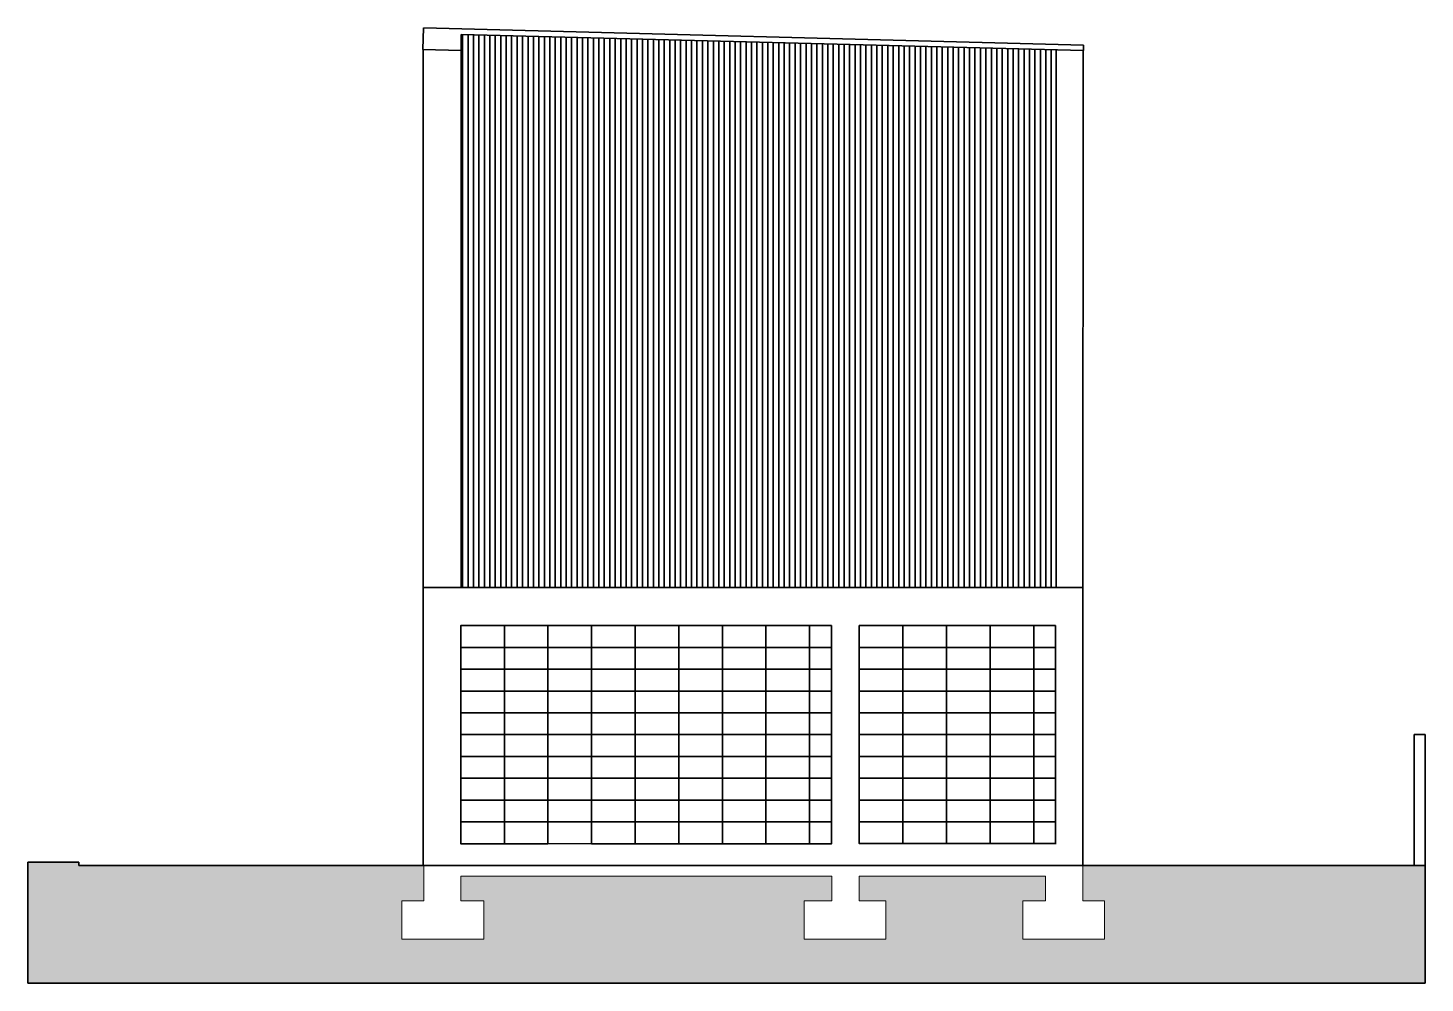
# Model space of a CAD drawing. Header units: inches. Extents: x 278 to 13058, y 15 to 10330.
# Drawn here: x 10078 to 11360, y 4153 to 5029 of the extents above; entities that cross this region are included whole.
import ezdxf

# ---------------------------------------------------------------- set-up
doc = ezdxf.new("R2010")
doc.units = ezdxf.units.IN
doc.header["$MEASUREMENT"] = 0
for name, color, linetype, lineweight in [('A-ANNO-SYMB', 3, 'Continuous', 18), ('A-ELEV-MBE1', 7, 'Continuous', 35), ('A-SECT-MCUT', 7, 'Continuous', 35), ('A-SECT-PATT', 8, 'Continuous', 18), ('A-WALL-FULL', 7, 'Continuous', 35)]:
    doc.layers.add(name, color=color, linetype=linetype, lineweight=lineweight)

msp = doc.modelspace()

# ---------------------------------------------------------------- hatches: boundary and pattern name
at = {"layer": 'A-SECT-PATT'}
h = msp.add_hatch(dxfattribs=at)
h.set_pattern_fill('DOTS', color=256, scale=100, angle=90, style=0)
h.set_pattern_definition([(360, (8796.695, 5400.056), (3.125, 6.25), [0, -6.25])])
h.paths.add_polyline_path([(10496.317, 4228.616), (10475.222, 4228.616), (10475.222, 4251.154), (10815.77, 4251.116), (10815.77, 4228.616), (10811.196, 4228.616), (10790.261, 4228.616), (10790.261, 4193.616), (10865.261, 4193.616), (10865.261, 4228.616), (10845.345, 4228.616), (10840.77, 4228.616), (10840.77, 4251.116), (11011.621, 4251.116), (11011.621, 4236.116), (11011.621, 4228.616), (10990.687, 4228.616), (10990.687, 4193.616), (11065.687, 4193.616), (11065.687, 4228.616), (11045.77, 4228.616), (11045.77, 4243.616), (11045.77, 4261.116), (11359.77, 4261.116), (11359.77, 4153.207), (10078.233, 4153.207), (10078.233, 4264.049), (10124.999, 4264.049), (10124.999, 4261.116), (10441.233, 4261.116), (10441.233, 4236.116), (10441.233, 4228.616), (10421.317, 4228.616), (10421.317, 4193.616), (10496.317, 4193.616)])
at = {"layer": 'A-WALL-FULL'}
h = msp.add_hatch(dxfattribs=at)
h.set_pattern_fill('ANSI31', color=256, scale=40, angle=45)
h.set_pattern_definition([(90, (19041.936, 4508.5135), (-5, 9e-16), [])])
h.paths.add_polyline_path([(10475.77, 4516.049), (11021.381, 4516.049), (11021.381, 5009.135), (10475.77, 5023.343), (10475.77, 5008.658)])

# ---------------------------------------------------------------- linework, layer by layer
at = {"layer": 'A-ANNO-SYMB', "ltscale": 0.003}
for p, q in [((10441.233, 4261.116), (10441.233, 4236.116)), ((11045.77, 4261.116), (11045.77, 4236.116)), ((10441.233, 4243.616), (10441.233, 4228.616)), ((10475.192, 4251.154), (10815.77, 4251.116)), ((10475.222, 4251.154), (10475.222, 4228.616)), ((10815.77, 4251.116), (10815.77, 4228.616)), ((10840.77, 4251.116), (11011.621, 4251.116)), ((10840.77, 4251.116), (10840.77, 4228.616)), ((11011.621, 4251.116), (11011.621, 4236.116)), ((11011.621, 4243.616), (11011.621, 4228.616)), ((11045.77, 4243.616), (11045.77, 4228.616)), ((10421.317, 4228.616), (10421.317, 4193.616)), ((10441.233, 4228.616), (10421.317, 4228.616)), ((10496.317, 4228.616), (10475.222, 4228.616)), ((10496.317, 4228.616), (10496.317, 4193.616)), ((10790.261, 4228.616), (10790.261, 4193.616)), ((10790.261, 4228.616), (10811.196, 4228.616)), ((10811.196, 4228.616), (10815.77, 4228.616)), ((10840.77, 4228.616), (10845.345, 4228.616)), ((10845.345, 4228.616), (10865.261, 4228.616)), ((10865.261, 4228.616), (10865.261, 4193.616)), ((10990.687, 4228.616), (10990.687, 4193.616)), ((10990.687, 4228.616), (11011.621, 4228.616)), ((11045.77, 4228.616), (11065.687, 4228.616)), ((11065.687, 4228.616), (11065.687, 4193.616)), ((10496.317, 4193.616), (10421.317, 4193.616)), ((10790.261, 4193.616), (10865.261, 4193.616)), ((10990.687, 4193.616), (11065.687, 4193.616))]:
    msp.add_line(p, q, dxfattribs=at)
at = {"layer": 'A-ELEV-MBE1'}
for p, q in [((10440.565, 5009.404), (10441.023, 5029.291)), ((11046.473, 5008.482), (10475.77, 5023.343)), ((10475.77, 5023.343), (10475.77, 5008.658)), ((11046.473, 5013.525), (11046.473, 5008.482)), ((10440.565, 5009.404), (10475.77, 5008.658)), ((11021.381, 5009.135), (11021.381, 4516.049)), ((11046.026, 4993.677), (11046.026, 5008.494)), ((10440.77, 4592.437), (10440.77, 4611.049)), ((10440.77, 4491.404), (10440.77, 4516.049)), ((11045.77, 4516.049), (11045.77, 4261.116)), ((10440.77, 4481.116), (10440.77, 4261.116)), ((11349.77, 4271.116), (11349.77, 4381.31)), ((11349.77, 4261.116), (11349.77, 4381.31)), ((11349.77, 4381.31), (11359.77, 4381.31)), ((11349.77, 4381.31), (11359.77, 4381.31)), ((11359.77, 4381.31), (11359.77, 4271.116)), ((11359.77, 4381.31), (11359.77, 4261.116)), ((10815.744, 4281.093), (10475.222, 4281.057)), ((11021.495, 4281.116), (10840.77, 4281.096)), ((10078.233, 4264.049), (10078.233, 4153.207)), ((10078.233, 4264.049), (10078.233, 4153.207)), ((10078.233, 4264.049), (10078.233, 4153.207)), ((10124.999, 4264.049), (10078.233, 4264.049)), ((10124.999, 4264.049), (10124.999, 4261.116)), ((10124.999, 4261.116), (10440.77, 4261.116)), ((11045.77, 4261.116), (11359.77, 4261.116)), ((11359.77, 4261.116), (11359.77, 4153.207)), ((10078.233, 4153.207), (11359.77, 4153.207))]:
    msp.add_line(p, q, dxfattribs=at)
for points in [[(11046.473, 5013.525), (10441.239, 5029.286), (10441.239, 5029.286), (10441.239, 5029.286), (10441.239, 5029.286), (10441.239, 5029.286), (10441.239, 5029.286)], [(10440.865, 5009.404), (10440.77, 4516.049)], [(10475.77, 4516.049), (10475.77, 5008.658)], [(11045.77, 4516.049), (11045.77, 4516.049), (11046.026, 4993.677), (11046.026, 4993.677)], [(11045.77, 4261.116), (10440.77, 4261.116)]]:
    msp.add_lwpolyline(points, dxfattribs=at)
for points in [[(10515.222, 4481.057), (10475.222, 4481.057), (10475.222, 4461.057), (10515.222, 4461.057)], [(10555.222, 4481.057), (10515.222, 4481.057), (10515.222, 4461.057), (10555.222, 4461.057)], [(10595.222, 4481.057), (10555.222, 4481.057), (10555.222, 4461.057), (10595.222, 4461.057)], [(10635.222, 4481.057), (10595.222, 4481.057), (10595.222, 4461.057), (10635.222, 4461.057)], [(10675.222, 4481.057), (10635.222, 4481.057), (10635.222, 4461.057), (10675.222, 4461.057)], [(10715.222, 4481.057), (10675.222, 4481.057), (10675.222, 4461.057), (10715.222, 4461.057)], [(10755.222, 4481.057), (10715.222, 4481.057), (10715.222, 4461.057), (10755.222, 4461.057)], [(10795.222, 4481.057), (10755.222, 4481.057), (10755.222, 4461.057), (10795.222, 4461.057)], [(10815.222, 4481.057), (10795.222, 4481.057), (10795.222, 4461.057), (10815.222, 4461.057)], [(10880.77, 4481.096), (10840.77, 4481.096), (10840.77, 4461.096), (10880.77, 4461.096)], [(10920.77, 4481.096), (10880.77, 4481.096), (10880.77, 4461.096), (10920.77, 4461.096)], [(10960.77, 4481.096), (10920.77, 4481.096), (10920.77, 4461.096), (10960.77, 4461.096)], [(11000.77, 4481.096), (10960.77, 4481.096), (10960.77, 4461.096), (11000.77, 4461.096)], [(11020.77, 4481.096), (11000.77, 4481.096), (11000.77, 4461.096), (11020.77, 4461.096)], [(10515.222, 4461.057), (10475.222, 4461.057), (10475.222, 4441.057), (10515.222, 4441.057)], [(10555.222, 4461.057), (10515.222, 4461.057), (10515.222, 4441.057), (10555.222, 4441.057)], [(10595.222, 4461.057), (10555.222, 4461.057), (10555.222, 4441.057), (10595.222, 4441.057)], [(10635.222, 4461.057), (10595.222, 4461.057), (10595.222, 4441.057), (10635.222, 4441.057)], [(10675.222, 4461.057), (10635.222, 4461.057), (10635.222, 4441.057), (10675.222, 4441.057)], [(10715.222, 4461.057), (10675.222, 4461.057), (10675.222, 4441.057), (10715.222, 4441.057)], [(10755.222, 4461.057), (10715.222, 4461.057), (10715.222, 4441.057), (10755.222, 4441.057)], [(10795.222, 4461.057), (10755.222, 4461.057), (10755.222, 4441.057), (10795.222, 4441.057)], [(10815.222, 4461.057), (10795.222, 4461.057), (10795.222, 4441.057), (10815.222, 4441.057)], [(10880.77, 4461.096), (10840.77, 4461.096), (10840.77, 4441.096), (10880.77, 4441.096)], [(10920.77, 4461.096), (10880.77, 4461.096), (10880.77, 4441.096), (10920.77, 4441.096)], [(10960.77, 4461.096), (10920.77, 4461.096), (10920.77, 4441.096), (10960.77, 4441.096)], [(11000.77, 4461.096), (10960.77, 4461.096), (10960.77, 4441.096), (11000.77, 4441.096)], [(11020.77, 4461.096), (11000.77, 4461.096), (11000.77, 4441.096), (11020.77, 4441.096)], [(10515.222, 4441.057), (10475.222, 4441.057), (10475.222, 4421.057), (10515.222, 4421.057)], [(10555.222, 4441.057), (10515.222, 4441.057), (10515.222, 4421.057), (10555.222, 4421.057)], [(10595.222, 4441.057), (10555.222, 4441.057), (10555.222, 4421.057), (10595.222, 4421.057)], [(10635.222, 4441.057), (10595.222, 4441.057), (10595.222, 4421.057), (10635.222, 4421.057)], [(10675.222, 4441.057), (10635.222, 4441.057), (10635.222, 4421.057), (10675.222, 4421.057)], [(10715.222, 4441.057), (10675.222, 4441.057), (10675.222, 4421.057), (10715.222, 4421.057)], [(10755.222, 4441.057), (10715.222, 4441.057), (10715.222, 4421.057), (10755.222, 4421.057)], [(10795.222, 4441.057), (10755.222, 4441.057), (10755.222, 4421.057), (10795.222, 4421.057)], [(10815.222, 4441.057), (10795.222, 4441.057), (10795.222, 4421.057), (10815.222, 4421.057)], [(10880.77, 4441.096), (10840.77, 4441.096), (10840.77, 4421.096), (10880.77, 4421.096)], [(10920.77, 4441.096), (10880.77, 4441.096), (10880.77, 4421.096), (10920.77, 4421.096)], [(10960.77, 4441.096), (10920.77, 4441.096), (10920.77, 4421.096), (10960.77, 4421.096)], [(11000.77, 4441.096), (10960.77, 4441.096), (10960.77, 4421.096), (11000.77, 4421.096)], [(11020.77, 4441.096), (11000.77, 4441.096), (11000.77, 4421.096), (11020.77, 4421.096)], [(10515.222, 4421.057), (10475.222, 4421.057), (10475.222, 4401.057), (10515.222, 4401.057)], [(10555.222, 4421.057), (10515.222, 4421.057), (10515.222, 4401.057), (10555.222, 4401.057)], [(10595.222, 4421.057), (10555.222, 4421.057), (10555.222, 4401.057), (10595.222, 4401.057)], [(10635.222, 4421.057), (10595.222, 4421.057), (10595.222, 4401.057), (10635.222, 4401.057)], [(10675.222, 4421.057), (10635.222, 4421.057), (10635.222, 4401.057), (10675.222, 4401.057)], [(10715.222, 4421.057), (10675.222, 4421.057), (10675.222, 4401.057), (10715.222, 4401.057)], [(10755.222, 4421.057), (10715.222, 4421.057), (10715.222, 4401.057), (10755.222, 4401.057)], [(10795.222, 4421.057), (10755.222, 4421.057), (10755.222, 4401.057), (10795.222, 4401.057)], [(10815.222, 4421.057), (10795.222, 4421.057), (10795.222, 4401.057), (10815.222, 4401.057)], [(10880.77, 4421.096), (10840.77, 4421.096), (10840.77, 4401.096), (10880.77, 4401.096)], [(10920.77, 4421.096), (10880.77, 4421.096), (10880.77, 4401.096), (10920.77, 4401.096)], [(10960.77, 4421.096), (10920.77, 4421.096), (10920.77, 4401.096), (10960.77, 4401.096)], [(11000.77, 4421.096), (10960.77, 4421.096), (10960.77, 4401.096), (11000.77, 4401.096)], [(11020.77, 4421.096), (11000.77, 4421.096), (11000.77, 4401.096), (11020.77, 4401.096)], [(10515.222, 4401.057), (10475.222, 4401.057), (10475.222, 4381.057), (10515.222, 4381.057)], [(10555.222, 4401.057), (10515.222, 4401.057), (10515.222, 4381.057), (10555.222, 4381.057)], [(10595.222, 4401.057), (10555.222, 4401.057), (10555.222, 4381.057), (10595.222, 4381.057)], [(10635.222, 4401.057), (10595.222, 4401.057), (10595.222, 4381.057), (10635.222, 4381.057)], [(10675.222, 4401.057), (10635.222, 4401.057), (10635.222, 4381.057), (10675.222, 4381.057)], [(10715.222, 4401.057), (10675.222, 4401.057), (10675.222, 4381.057), (10715.222, 4381.057)], [(10755.222, 4401.057), (10715.222, 4401.057), (10715.222, 4381.057), (10755.222, 4381.057)], [(10795.222, 4401.057), (10755.222, 4401.057), (10755.222, 4381.057), (10795.222, 4381.057)], [(10815.222, 4401.057), (10795.222, 4401.057), (10795.222, 4381.057), (10815.222, 4381.057)], [(10880.77, 4401.096), (10840.77, 4401.096), (10840.77, 4381.096), (10880.77, 4381.096)], [(10920.77, 4401.096), (10880.77, 4401.096), (10880.77, 4381.096), (10920.77, 4381.096)], [(10960.77, 4401.096), (10920.77, 4401.096), (10920.77, 4381.096), (10960.77, 4381.096)], [(11000.77, 4401.096), (10960.77, 4401.096), (10960.77, 4381.096), (11000.77, 4381.096)], [(11020.77, 4401.096), (11000.77, 4401.096), (11000.77, 4381.096), (11020.77, 4381.096)], [(10515.222, 4381.057), (10475.222, 4381.057), (10475.222, 4361.057), (10515.222, 4361.057)], [(10555.222, 4381.057), (10515.222, 4381.057), (10515.222, 4361.057), (10555.222, 4361.057)], [(10595.222, 4381.057), (10555.222, 4381.057), (10555.222, 4361.057), (10595.222, 4361.057)], [(10635.222, 4381.057), (10595.222, 4381.057), (10595.222, 4361.057), (10635.222, 4361.057)], [(10675.222, 4381.057), (10635.222, 4381.057), (10635.222, 4361.057), (10675.222, 4361.057)], [(10715.222, 4381.057), (10675.222, 4381.057), (10675.222, 4361.057), (10715.222, 4361.057)], [(10755.222, 4381.057), (10715.222, 4381.057), (10715.222, 4361.057), (10755.222, 4361.057)], [(10795.222, 4381.057), (10755.222, 4381.057), (10755.222, 4361.057), (10795.222, 4361.057)], [(10815.222, 4381.057), (10795.222, 4381.057), (10795.222, 4361.057), (10815.222, 4361.057)], [(10880.77, 4381.096), (10840.77, 4381.096), (10840.77, 4361.096), (10880.77, 4361.096)], [(10920.77, 4381.096), (10880.77, 4381.096), (10880.77, 4361.096), (10920.77, 4361.096)], [(10960.77, 4381.096), (10920.77, 4381.096), (10920.77, 4361.096), (10960.77, 4361.096)], [(11000.77, 4381.096), (10960.77, 4381.096), (10960.77, 4361.096), (11000.77, 4361.096)], [(11020.77, 4381.096), (11000.77, 4381.096), (11000.77, 4361.096), (11020.77, 4361.096)], [(10515.222, 4361.057), (10475.222, 4361.057), (10475.222, 4341.057), (10515.222, 4341.057)], [(10555.222, 4361.057), (10515.222, 4361.057), (10515.222, 4341.057), (10555.222, 4341.057)], [(10595.222, 4361.057), (10555.222, 4361.057), (10555.222, 4341.057), (10595.222, 4341.057)], [(10635.222, 4361.057), (10595.222, 4361.057), (10595.222, 4341.057), (10635.222, 4341.057)], [(10675.222, 4361.057), (10635.222, 4361.057), (10635.222, 4341.057), (10675.222, 4341.057)], [(10715.222, 4361.057), (10675.222, 4361.057), (10675.222, 4341.057), (10715.222, 4341.057)], [(10755.222, 4361.057), (10715.222, 4361.057), (10715.222, 4341.057), (10755.222, 4341.057)], [(10795.222, 4361.057), (10755.222, 4361.057), (10755.222, 4341.057), (10795.222, 4341.057)], [(10815.222, 4361.057), (10795.222, 4361.057), (10795.222, 4341.057), (10815.222, 4341.057)], [(10880.77, 4361.096), (10840.77, 4361.096), (10840.77, 4341.096), (10880.77, 4341.096)], [(10920.77, 4361.096), (10880.77, 4361.096), (10880.77, 4341.096), (10920.77, 4341.096)], [(10960.77, 4361.096), (10920.77, 4361.096), (10920.77, 4341.096), (10960.77, 4341.096)], [(11000.77, 4361.096), (10960.77, 4361.096), (10960.77, 4341.096), (11000.77, 4341.096)], [(11020.77, 4361.096), (11000.77, 4361.096), (11000.77, 4341.096), (11020.77, 4341.096)], [(10515.222, 4341.057), (10475.222, 4341.057), (10475.222, 4321.057), (10515.222, 4321.057)], [(10555.222, 4341.057), (10515.222, 4341.057), (10515.222, 4321.057), (10555.222, 4321.057)], [(10595.222, 4341.057), (10555.222, 4341.057), (10555.222, 4321.057), (10595.222, 4321.057)], [(10635.222, 4341.057), (10595.222, 4341.057), (10595.222, 4321.057), (10635.222, 4321.057)], [(10675.222, 4341.057), (10635.222, 4341.057), (10635.222, 4321.057), (10675.222, 4321.057)], [(10715.222, 4341.057), (10675.222, 4341.057), (10675.222, 4321.057), (10715.222, 4321.057)], [(10755.222, 4341.057), (10715.222, 4341.057), (10715.222, 4321.057), (10755.222, 4321.057)], [(10795.222, 4341.057), (10755.222, 4341.057), (10755.222, 4321.057), (10795.222, 4321.057)], [(10815.222, 4341.057), (10795.222, 4341.057), (10795.222, 4321.057), (10815.222, 4321.057)], [(10880.77, 4341.096), (10840.77, 4341.096), (10840.77, 4321.096), (10880.77, 4321.096)], [(10920.77, 4341.096), (10880.77, 4341.096), (10880.77, 4321.096), (10920.77, 4321.096)], [(10960.77, 4341.096), (10920.77, 4341.096), (10920.77, 4321.096), (10960.77, 4321.096)], [(11000.77, 4341.096), (10960.77, 4341.096), (10960.77, 4321.096), (11000.77, 4321.096)], [(11020.77, 4341.096), (11000.77, 4341.096), (11000.77, 4321.096), (11020.77, 4321.096)], [(10515.222, 4321.057), (10475.222, 4321.057), (10475.222, 4301.057), (10515.222, 4301.057)], [(10555.222, 4321.057), (10515.222, 4321.057), (10515.222, 4301.057), (10555.222, 4301.057)], [(10595.222, 4321.057), (10555.222, 4321.057), (10555.222, 4301.057), (10595.222, 4301.057)], [(10635.222, 4321.057), (10595.222, 4321.057), (10595.222, 4301.057), (10635.222, 4301.057)], [(10675.222, 4321.057), (10635.222, 4321.057), (10635.222, 4301.057), (10675.222, 4301.057)], [(10715.222, 4321.057), (10675.222, 4321.057), (10675.222, 4301.057), (10715.222, 4301.057)], [(10755.222, 4321.057), (10715.222, 4321.057), (10715.222, 4301.057), (10755.222, 4301.057)], [(10795.222, 4321.057), (10755.222, 4321.057), (10755.222, 4301.057), (10795.222, 4301.057)], [(10815.222, 4321.057), (10795.222, 4321.057), (10795.222, 4301.057), (10815.222, 4301.057)], [(10880.77, 4321.096), (10840.77, 4321.096), (10840.77, 4301.096), (10880.77, 4301.096)], [(10920.77, 4321.096), (10880.77, 4321.096), (10880.77, 4301.096), (10920.77, 4301.096)], [(10960.77, 4321.096), (10920.77, 4321.096), (10920.77, 4301.096), (10960.77, 4301.096)], [(11000.77, 4321.096), (10960.77, 4321.096), (10960.77, 4301.096), (11000.77, 4301.096)], [(11020.77, 4321.096), (11000.77, 4321.096), (11000.77, 4301.096), (11020.77, 4301.096)], [(10515.222, 4301.057), (10475.222, 4301.057), (10475.222, 4281.057), (10515.222, 4281.057)], [(10555.222, 4301.057), (10515.222, 4301.057), (10515.222, 4281.057), (10555.222, 4281.057)], [(10635.222, 4301.057), (10595.222, 4301.057), (10595.222, 4281.057), (10635.222, 4281.057)], [(10675.222, 4301.057), (10635.222, 4301.057), (10635.222, 4281.057), (10675.222, 4281.057)], [(10715.222, 4301.057), (10675.222, 4301.057), (10675.222, 4281.057), (10715.222, 4281.057)], [(10755.222, 4301.057), (10715.222, 4301.057), (10715.222, 4281.057), (10755.222, 4281.057)], [(10795.222, 4301.057), (10755.222, 4301.057), (10755.222, 4281.057), (10795.222, 4281.057)], [(10815.222, 4301.057), (10795.222, 4301.057), (10795.222, 4281.057), (10815.222, 4281.057)], [(10880.77, 4301.096), (10840.77, 4301.096), (10840.77, 4281.096), (10880.77, 4281.096)], [(10920.77, 4301.096), (10880.77, 4301.096), (10880.77, 4281.096), (10920.77, 4281.096)], [(10960.77, 4301.096), (10920.77, 4301.096), (10920.77, 4281.096), (10960.77, 4281.096)], [(11000.77, 4301.096), (10960.77, 4301.096), (10960.77, 4281.096), (11000.77, 4281.096)], [(11020.77, 4301.096), (11000.77, 4301.096), (11000.77, 4281.096), (11020.77, 4281.096)]]:
    msp.add_lwpolyline(points, close=True, dxfattribs=at)
at = {"layer": 'A-SECT-MCUT'}
for p, q in [((10454.77, 4516.049), (10440.77, 4516.049)), ((10440.77, 4516.049), (10440.77, 4481.116))]:
    msp.add_line(p, q, dxfattribs=at)
msp.add_lwpolyline([(11045.77, 4516.049), (11031.77, 4516.049), (10440.77, 4516.049)], dxfattribs=at)

doc.saveas('drawing.dxf')
